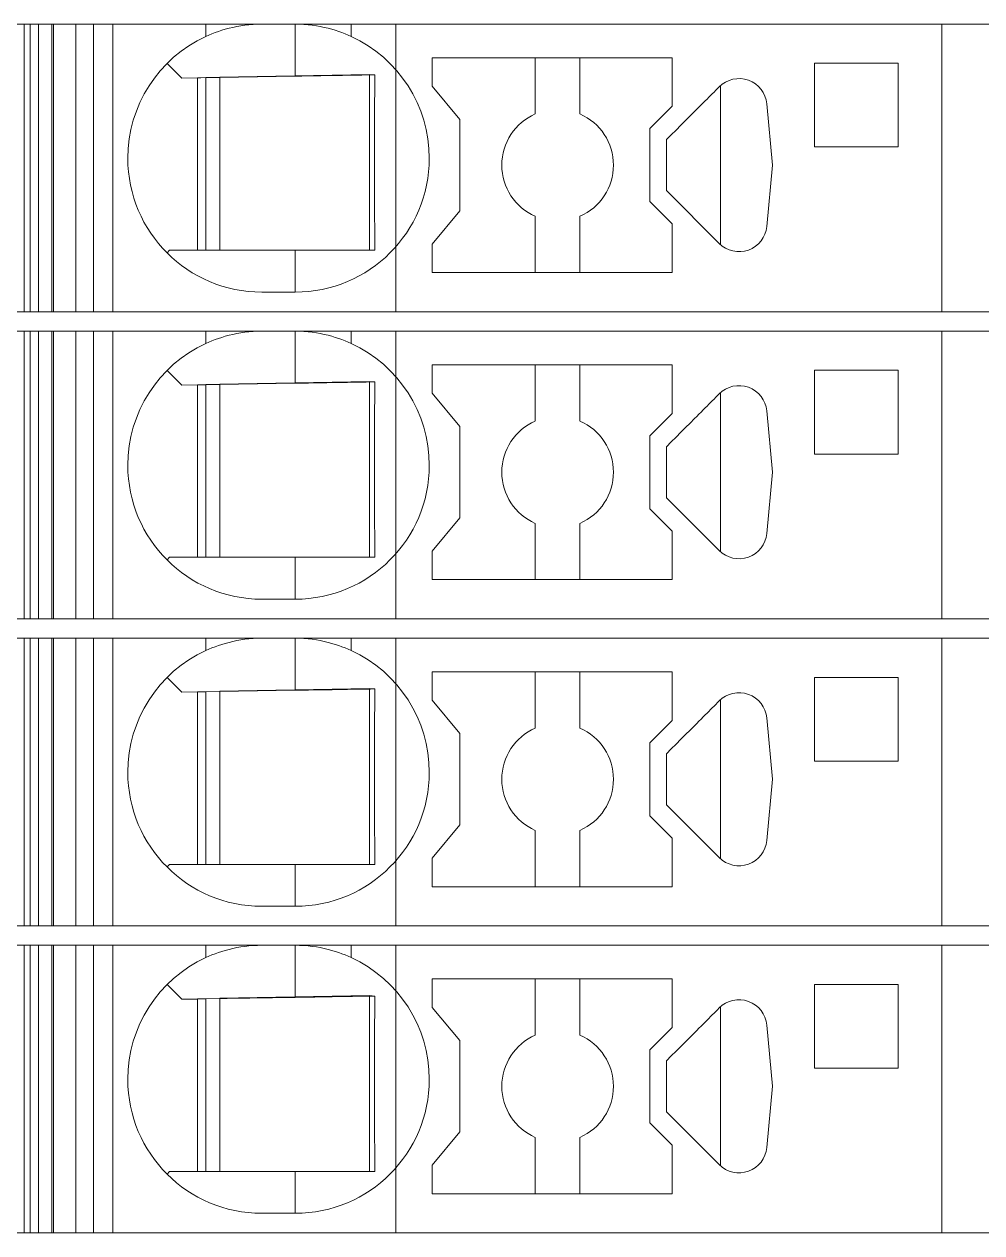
# Model space of a CAD drawing. Header units: millimetres. Extents: x 0 to 2100, y 0 to 1485.
# Drawn here: x 1240.89 to 1258.05, y 387.35 to 409 of the extents above; entities that cross this region are included whole.
import ezdxf
from ezdxf.enums import TextEntityAlignment as Align

# ---------------------------------------------------------------- set-up
doc = ezdxf.new("R2010")
doc.units = ezdxf.units.MM
for name, color, linetype, lineweight in [('EPLAN309', 5, 'Continuous', 5), ('EPLAN493', 5, 'Continuous', 5), ('MAIN-1', 7, 'Continuous', 5), ('MAIN-2', 7, 'Continuous', 5)]:
    doc.layers.add(name, color=color, linetype=linetype, lineweight=lineweight)
doc.styles.add('Tahoma', font='')
doc.styles.get('Tahoma').set_extended_font_data('Tahoma')

# ---------------------------------------------------------------- blocks, each defined once
blk = doc.blocks.new('EPLSYM_LibrarySPECIAL_Symbol12_Variant0_Placement8_71')
at = {"layer": 'EPLAN309', "lineweight": 13, "ltscale": 20}
blk.add_lwpolyline([(0, -5.15), (68.15, -5.15), (68.15, 0), (0, 0)], close=True, dxfattribs=at)
at = {"layer": 'EPLAN493', "color": 5, "style": 'Tahoma'}
blk.add_attdef('17_20450', text='', height=2.93475, dxfattribs=at).set_placement((0, -27.293475), align=Align.MIDDLE_RIGHT)
blk = doc.blocks.new('EPLSYM_LibrarySPECIAL_Symbol12_Variant0_Placement8_72')
at = {"layer": 'EPLAN309', "lineweight": 13, "ltscale": 20}
blk.add_lwpolyline([(0, -5.15), (68.15, -5.15), (68.15, 0), (0, 0)], close=True, dxfattribs=at)
at = {"layer": 'EPLAN493', "color": 5, "style": 'Tahoma'}
blk.add_attdef('17_20450', text='', height=2.93475, dxfattribs=at).set_placement((0, -27.293475), align=Align.MIDDLE_RIGHT)
blk = doc.blocks.new('EPLSYM_LibrarySPECIAL_Symbol12_Variant0_Placement8_73')
at = {"layer": 'EPLAN309', "lineweight": 13, "ltscale": 20}
blk.add_lwpolyline([(0, -5.15), (68.15, -5.15), (68.15, 0), (0, 0)], close=True, dxfattribs=at)
at = {"layer": 'EPLAN493', "color": 5, "style": 'Tahoma'}
blk.add_attdef('17_20450', text='', height=2.93475, dxfattribs=at).set_placement((0, -27.293475), align=Align.MIDDLE_RIGHT)
blk = doc.blocks.new('EPLSYM_LibrarySPECIAL_Symbol12_Variant0_Placement8_74')
at = {"layer": 'EPLAN309', "lineweight": 13, "ltscale": 20}
blk.add_lwpolyline([(0, -5.15), (68.15, -5.15), (68.15, 0), (0, 0)], close=True, dxfattribs=at)
at = {"layer": 'EPLAN493', "color": 5, "style": 'Tahoma'}
blk.add_attdef('17_20450', text='', height=2.93475, dxfattribs=at).set_placement((0, -27.293475), align=Align.MIDDLE_RIGHT)

msp = doc.modelspace()

# ---------------------------------------------------------------- linework, layer by layer
at = {"layer": 'MAIN-1'}
for p, q in [((1241.001, 409), (1240.893, 409)), ((1240.893, 403.85), (1240.893, 409)), ((1241.001, 409), (1244.15, 409)), ((1241.001, 403.85), (1241.001, 409)), ((1244.15, 409), (1245.15, 409)), ((1244.15, 409), (1244.15, 408.782)), ((1244.701, 408.958), (1244.772, 408.97)), ((1244.772, 408.97), (1244.846, 408.981)), ((1244.846, 408.981), (1244.921, 408.989)), ((1244.921, 408.989), (1244.997, 408.995)), ((1244.997, 408.995), (1245.073, 408.999)), ((1245.073, 408.999), (1245.15, 409)), ((1245.75, 409), (1245.15, 409)), ((1245.827, 408.999), (1245.75, 409)), ((1246.75, 409), (1245.75, 409)), ((1245.75, 408.068), (1245.75, 409)), ((1245.903, 408.995), (1245.827, 408.999)), ((1245.979, 408.989), (1245.903, 408.995)), ((1246.054, 408.981), (1245.979, 408.989)), ((1246.128, 408.97), (1246.054, 408.981)), ((1246.199, 408.958), (1246.128, 408.97)), ((1246.75, 409), (1257.332, 409)), ((1246.75, 409), (1246.75, 408.782)), ((1258.05, 409), (1257.332, 409)), ((1257.332, 403.85), (1257.332, 409)), ((1244.15, 408.782), (1244.202, 408.805)), ((1244.202, 408.805), (1244.256, 408.827)), ((1244.256, 408.827), (1244.313, 408.849)), ((1244.313, 408.849), (1244.372, 408.87)), ((1244.372, 408.87), (1244.433, 408.89)), ((1244.433, 408.89), (1244.497, 408.909)), ((1244.497, 408.909), (1244.563, 408.927)), ((1244.563, 408.927), (1244.631, 408.943)), ((1244.631, 408.943), (1244.701, 408.958)), ((1246.269, 408.943), (1246.199, 408.958)), ((1246.337, 408.927), (1246.269, 408.943)), ((1246.403, 408.909), (1246.337, 408.927)), ((1246.467, 408.89), (1246.403, 408.909)), ((1246.528, 408.87), (1246.467, 408.89)), ((1246.587, 408.849), (1246.528, 408.87)), ((1246.644, 408.827), (1246.587, 408.849)), ((1246.698, 408.805), (1246.644, 408.827)), ((1246.75, 408.782), (1246.698, 408.805)), ((1248.2, 408.4), (1248.2, 407.889)), ((1252.5, 408.4), (1248.2, 408.4)), ((1250.05, 408.4), (1250.05, 407.392)), ((1250.85, 407.392), (1250.85, 408.4)), ((1252.5, 407.529), (1252.5, 408.4)), ((1243.453, 408.297), (1243.717, 408.033)), ((1255.05, 408.3), (1255.05, 406.8)), ((1256.55, 408.3), (1255.05, 408.3)), ((1256.55, 406.8), (1256.55, 408.3)), ((1243.717, 408.033), (1245.75, 408.068)), ((1244, 404.95), (1244, 408.038)), ((1244.15, 408.04), (1244.15, 404.95)), ((1244.4, 404.95), (1244.4, 408.045)), ((1245.87, 408.07), (1245.75, 408.068)), ((1245.987, 408.072), (1245.87, 408.07)), ((1246.1, 408.074), (1245.987, 408.072)), ((1246.209, 408.076), (1246.1, 408.074)), ((1246.313, 408.078), (1246.209, 408.076)), ((1246.412, 408.079), (1246.313, 408.078)), ((1246.507, 408.081), (1246.412, 408.079)), ((1246.599, 408.083), (1246.507, 408.081)), ((1246.688, 408.084), (1246.599, 408.083)), ((1246.774, 408.086), (1246.688, 408.084)), ((1246.858, 408.087), (1246.774, 408.086)), ((1246.94, 408.088), (1246.858, 408.087)), ((1247.02, 408.09), (1246.94, 408.088)), ((1247.099, 408.091), (1247.02, 408.09)), ((1247.079, 404.95), (1247.079, 408.091)), ((1247.176, 408.092), (1247.099, 408.091)), ((1247.174, 407.877), (1247.175, 407.95)), ((1247.175, 407.95), (1247.176, 408.022)), ((1247.176, 408.022), (1247.176, 408.092)), ((1248.7, 407.293), (1248.2, 407.889)), ((1253.367, 407.898), (1253.367, 405.052)), ((1247.172, 407.649), (1247.173, 407.727)), ((1247.173, 407.803), (1247.174, 407.877)), ((1247.173, 407.727), (1247.173, 407.803)), ((1253.158, 407.691), (1253.127, 407.659)), ((1253.19, 407.722), (1253.158, 407.691)), ((1253.221, 407.753), (1253.19, 407.722)), ((1253.252, 407.785), (1253.221, 407.753)), ((1253.284, 407.816), (1253.252, 407.785)), ((1253.315, 407.847), (1253.284, 407.816)), ((1253.346, 407.879), (1253.315, 407.847)), ((1247.17, 407.488), (1247.171, 407.57)), ((1247.17, 407.404), (1247.17, 407.488)), ((1247.171, 407.57), (1247.172, 407.649)), ((1252.1, 407.129), (1252.5, 407.529)), ((1252.943, 407.475), (1252.902, 407.434)), ((1252.983, 407.515), (1252.943, 407.475)), ((1253.021, 407.553), (1252.983, 407.515)), ((1253.058, 407.59), (1253.021, 407.553)), ((1253.094, 407.626), (1253.058, 407.59)), ((1253.127, 407.659), (1253.094, 407.626)), ((1254.302, 406.475), (1254.198, 407.572)), ((1247.169, 407.317), (1247.17, 407.404)), ((1247.169, 407.226), (1247.169, 407.317)), ((1248.7, 405.657), (1248.7, 407.293)), ((1252.742, 407.274), (1252.658, 407.19)), ((1252.823, 407.356), (1252.742, 407.274)), ((1252.902, 407.434), (1252.823, 407.356)), ((1247.167, 406.931), (1247.168, 407.034)), ((1247.168, 407.132), (1247.169, 407.226)), ((1247.168, 407.034), (1247.168, 407.132)), ((1252.1, 407.129), (1252.1, 405.821)), ((1252.572, 407.104), (1252.486, 407.018)), ((1252.658, 407.19), (1252.572, 407.104)), ((1247.167, 406.824), (1247.167, 406.931)), ((1247.167, 406.713), (1247.167, 406.824)), ((1252.486, 407.018), (1252.4, 406.932)), ((1252.4, 406.802), (1252.4, 406.932)), ((1247.167, 406.6), (1247.167, 406.713)), ((1247.167, 406.479), (1247.167, 406.6)), ((1252.4, 406.671), (1252.4, 406.802)), ((1252.4, 406.54), (1252.4, 406.671)), ((1255.05, 406.8), (1256.55, 406.8)), ((1247.167, 406.361), (1247.167, 406.479)), ((1252.4, 406.41), (1252.4, 406.54)), ((1252.4, 406.279), (1252.4, 406.41)), ((1254.198, 405.378), (1254.302, 406.475)), ((1247.167, 406.247), (1247.167, 406.361)), ((1247.168, 406.138), (1247.167, 406.247)), ((1252.4, 406.148), (1252.4, 406.279)), ((1247.168, 406.034), (1247.168, 406.138)), ((1247.169, 405.934), (1247.168, 406.034)), ((1252.4, 406.018), (1252.4, 406.148)), ((1252.4, 406.018), (1253.346, 405.071)), ((1247.169, 405.839), (1247.169, 405.934)), ((1247.17, 405.748), (1247.169, 405.839)), ((1247.171, 405.659), (1247.17, 405.748)), ((1252.5, 405.421), (1252.1, 405.821)), ((1247.172, 405.573), (1247.171, 405.659)), ((1247.172, 405.49), (1247.172, 405.573)), ((1248.2, 405.061), (1248.7, 405.657)), ((1250.05, 404.55), (1250.05, 405.558)), ((1250.85, 404.55), (1250.85, 405.558)), ((1247.173, 405.408), (1247.172, 405.49)), ((1247.174, 405.329), (1247.173, 405.408)), ((1247.175, 405.25), (1247.174, 405.329)), ((1252.5, 404.55), (1252.5, 405.421)), ((1247.176, 405.174), (1247.175, 405.25)), ((1247.176, 405.098), (1247.176, 405.174)), ((1247.177, 405.024), (1247.176, 405.098)), ((1243.5, 404.95), (1243.453, 404.903)), ((1243.5, 404.95), (1245.75, 404.95)), ((1245.75, 404.95), (1245.842, 404.95)), ((1245.75, 404.95), (1245.75, 404.2)), ((1245.842, 404.95), (1245.933, 404.95)), ((1245.933, 404.95), (1246.023, 404.95)), ((1246.023, 404.95), (1246.11, 404.95)), ((1246.11, 404.95), (1246.195, 404.95)), ((1246.195, 404.95), (1246.278, 404.95)), ((1246.278, 404.95), (1246.358, 404.95)), ((1246.358, 404.95), (1246.436, 404.95)), ((1246.436, 404.95), (1246.511, 404.95)), ((1246.511, 404.95), (1246.585, 404.95)), ((1246.585, 404.95), (1246.657, 404.95)), ((1246.657, 404.95), (1246.726, 404.95)), ((1246.726, 404.95), (1246.795, 404.95)), ((1246.795, 404.95), (1246.861, 404.95)), ((1246.861, 404.95), (1246.927, 404.95)), ((1246.927, 404.95), (1246.991, 404.95)), ((1246.991, 404.95), (1247.055, 404.95)), ((1247.055, 404.95), (1247.117, 404.95)), ((1247.117, 404.95), (1247.178, 404.95)), ((1247.178, 404.95), (1247.177, 405.024)), ((1248.2, 405.061), (1248.2, 404.55)), ((1252.5, 404.55), (1248.2, 404.55)), ((1245.75, 404.2), (1245.15, 404.2)), ((1241.001, 403.85), (1240.893, 403.85)), ((1241.001, 403.85), (1257.332, 403.85)), ((1258.05, 403.85), (1257.332, 403.85)), ((1241.001, 403.5), (1240.893, 403.5)), ((1240.893, 398.35), (1240.893, 403.5)), ((1241.001, 403.5), (1244.15, 403.5)), ((1241.001, 398.35), (1241.001, 403.5)), ((1244.15, 403.5), (1245.15, 403.5)), ((1244.15, 403.5), (1244.15, 403.282)), ((1244.256, 403.327), (1244.313, 403.349)), ((1244.313, 403.349), (1244.372, 403.37)), ((1244.372, 403.37), (1244.433, 403.39)), ((1244.433, 403.39), (1244.497, 403.409)), ((1244.497, 403.409), (1244.563, 403.427)), ((1244.563, 403.427), (1244.631, 403.443)), ((1244.631, 403.443), (1244.701, 403.458)), ((1244.701, 403.458), (1244.772, 403.47)), ((1244.772, 403.47), (1244.846, 403.481)), ((1244.846, 403.481), (1244.921, 403.489)), ((1244.921, 403.489), (1244.997, 403.495)), ((1244.997, 403.495), (1245.073, 403.499)), ((1245.073, 403.499), (1245.15, 403.5)), ((1245.75, 403.5), (1245.15, 403.5)), ((1245.827, 403.499), (1245.75, 403.5)), ((1246.75, 403.5), (1245.75, 403.5)), ((1245.75, 402.568), (1245.75, 403.5)), ((1245.903, 403.495), (1245.827, 403.499)), ((1245.979, 403.489), (1245.903, 403.495)), ((1246.054, 403.481), (1245.979, 403.489)), ((1246.128, 403.47), (1246.054, 403.481)), ((1246.199, 403.458), (1246.128, 403.47)), ((1246.269, 403.443), (1246.199, 403.458)), ((1246.337, 403.427), (1246.269, 403.443)), ((1246.403, 403.409), (1246.337, 403.427)), ((1246.467, 403.39), (1246.403, 403.409)), ((1246.528, 403.37), (1246.467, 403.39)), ((1246.587, 403.349), (1246.528, 403.37)), ((1246.644, 403.327), (1246.587, 403.349)), ((1246.75, 403.5), (1257.332, 403.5)), ((1246.75, 403.5), (1246.75, 403.282)), ((1258.05, 403.5), (1257.332, 403.5)), ((1257.332, 398.35), (1257.332, 403.5)), ((1244.15, 403.282), (1244.202, 403.305)), ((1244.202, 403.305), (1244.256, 403.327)), ((1246.698, 403.305), (1246.644, 403.327)), ((1246.75, 403.282), (1246.698, 403.305)), ((1243.453, 402.797), (1243.717, 402.533)), ((1248.2, 402.9), (1248.2, 402.389)), ((1252.5, 402.9), (1248.2, 402.9)), ((1250.05, 402.9), (1250.05, 401.892)), ((1250.85, 401.892), (1250.85, 402.9)), ((1252.5, 402.029), (1252.5, 402.9)), ((1255.05, 402.8), (1255.05, 401.3)), ((1256.55, 402.8), (1255.05, 402.8)), ((1256.55, 401.3), (1256.55, 402.8)), ((1243.717, 402.533), (1245.75, 402.568)), ((1244, 399.45), (1244, 402.538)), ((1244.15, 402.54), (1244.15, 399.45)), ((1244.4, 399.45), (1244.4, 402.545)), ((1245.87, 402.57), (1245.75, 402.568)), ((1245.987, 402.572), (1245.87, 402.57)), ((1246.1, 402.574), (1245.987, 402.572)), ((1246.209, 402.576), (1246.1, 402.574)), ((1246.313, 402.578), (1246.209, 402.576)), ((1246.412, 402.579), (1246.313, 402.578)), ((1246.507, 402.581), (1246.412, 402.579)), ((1246.599, 402.583), (1246.507, 402.581)), ((1246.688, 402.584), (1246.599, 402.583)), ((1246.774, 402.586), (1246.688, 402.584)), ((1246.858, 402.587), (1246.774, 402.586)), ((1246.94, 402.588), (1246.858, 402.587)), ((1247.02, 402.59), (1246.94, 402.588)), ((1247.099, 402.591), (1247.02, 402.59)), ((1247.079, 399.45), (1247.079, 402.591)), ((1247.176, 402.592), (1247.099, 402.591)), ((1247.175, 402.45), (1247.176, 402.522)), ((1247.176, 402.522), (1247.176, 402.592)), ((1247.173, 402.303), (1247.174, 402.377)), ((1247.173, 402.227), (1247.173, 402.303)), ((1247.174, 402.377), (1247.175, 402.45)), ((1248.7, 401.793), (1248.2, 402.389)), ((1253.252, 402.285), (1253.221, 402.253)), ((1253.284, 402.316), (1253.252, 402.285)), ((1253.315, 402.347), (1253.284, 402.316)), ((1253.346, 402.379), (1253.315, 402.347)), ((1253.367, 402.398), (1253.367, 399.552)), ((1247.17, 401.988), (1247.171, 402.07)), ((1247.171, 402.07), (1247.172, 402.149)), ((1247.172, 402.149), (1247.173, 402.227)), ((1253.021, 402.053), (1252.983, 402.015)), ((1253.058, 402.09), (1253.021, 402.053)), ((1253.094, 402.126), (1253.058, 402.09)), ((1253.127, 402.159), (1253.094, 402.126)), ((1253.158, 402.191), (1253.127, 402.159)), ((1253.19, 402.222), (1253.158, 402.191)), ((1253.221, 402.253), (1253.19, 402.222)), ((1254.302, 400.975), (1254.198, 402.072)), ((1247.169, 401.817), (1247.17, 401.904)), ((1247.17, 401.904), (1247.17, 401.988)), ((1252.1, 401.629), (1252.5, 402.029)), ((1252.823, 401.856), (1252.742, 401.774)), ((1252.902, 401.934), (1252.823, 401.856)), ((1252.943, 401.975), (1252.902, 401.934)), ((1252.983, 402.015), (1252.943, 401.975)), ((1247.168, 401.632), (1247.169, 401.726)), ((1247.168, 401.534), (1247.168, 401.632)), ((1247.169, 401.726), (1247.169, 401.817)), ((1248.7, 400.157), (1248.7, 401.793)), ((1252.1, 401.629), (1252.1, 400.321)), ((1252.658, 401.69), (1252.572, 401.604)), ((1252.742, 401.774), (1252.658, 401.69)), ((1247.167, 401.431), (1247.168, 401.534)), ((1247.167, 401.324), (1247.167, 401.431)), ((1252.486, 401.518), (1252.4, 401.432)), ((1252.4, 401.302), (1252.4, 401.432)), ((1252.572, 401.604), (1252.486, 401.518)), ((1247.167, 401.213), (1247.167, 401.324)), ((1247.167, 401.1), (1247.167, 401.213)), ((1252.4, 401.171), (1252.4, 401.302)), ((1255.05, 401.3), (1256.55, 401.3)), ((1247.167, 400.979), (1247.167, 401.1)), ((1247.167, 400.861), (1247.167, 400.979)), ((1252.4, 401.04), (1252.4, 401.171)), ((1252.4, 400.91), (1252.4, 401.04)), ((1254.198, 399.878), (1254.302, 400.975)), ((1247.167, 400.747), (1247.167, 400.861)), ((1247.168, 400.638), (1247.167, 400.747)), ((1252.4, 400.779), (1252.4, 400.91)), ((1252.4, 400.648), (1252.4, 400.779)), ((1247.168, 400.534), (1247.168, 400.638)), ((1247.169, 400.434), (1247.168, 400.534)), ((1252.4, 400.518), (1252.4, 400.648)), ((1247.169, 400.339), (1247.169, 400.434)), ((1247.17, 400.248), (1247.169, 400.339)), ((1252.5, 399.921), (1252.1, 400.321)), ((1252.4, 400.518), (1253.346, 399.571)), ((1247.171, 400.159), (1247.17, 400.248)), ((1247.172, 400.073), (1247.171, 400.159)), ((1248.2, 399.561), (1248.7, 400.157)), ((1247.172, 399.99), (1247.172, 400.073)), ((1247.173, 399.908), (1247.172, 399.99)), ((1247.174, 399.829), (1247.173, 399.908)), ((1250.05, 399.05), (1250.05, 400.058)), ((1250.85, 399.05), (1250.85, 400.058)), ((1252.5, 399.05), (1252.5, 399.921)), ((1247.175, 399.75), (1247.174, 399.829)), ((1247.176, 399.674), (1247.175, 399.75)), ((1247.176, 399.598), (1247.176, 399.674)), ((1243.5, 399.45), (1243.453, 399.403)), ((1243.5, 399.45), (1245.75, 399.45)), ((1245.75, 399.45), (1245.842, 399.45)), ((1245.75, 399.45), (1245.75, 398.7)), ((1245.842, 399.45), (1245.933, 399.45)), ((1245.933, 399.45), (1246.023, 399.45)), ((1246.023, 399.45), (1246.11, 399.45)), ((1246.11, 399.45), (1246.195, 399.45)), ((1246.195, 399.45), (1246.278, 399.45)), ((1246.278, 399.45), (1246.358, 399.45)), ((1246.358, 399.45), (1246.436, 399.45)), ((1246.436, 399.45), (1246.511, 399.45)), ((1246.511, 399.45), (1246.585, 399.45)), ((1246.585, 399.45), (1246.657, 399.45)), ((1246.657, 399.45), (1246.726, 399.45)), ((1246.726, 399.45), (1246.795, 399.45)), ((1246.795, 399.45), (1246.861, 399.45)), ((1246.861, 399.45), (1246.927, 399.45)), ((1246.927, 399.45), (1246.991, 399.45)), ((1246.991, 399.45), (1247.055, 399.45)), ((1247.055, 399.45), (1247.117, 399.45)), ((1247.117, 399.45), (1247.178, 399.45)), ((1247.177, 399.524), (1247.176, 399.598)), ((1247.178, 399.45), (1247.177, 399.524)), ((1248.2, 399.561), (1248.2, 399.05)), ((1252.5, 399.05), (1248.2, 399.05)), ((1245.75, 398.7), (1245.15, 398.7)), ((1241.001, 398.35), (1240.893, 398.35)), ((1241.001, 398.35), (1257.332, 398.35)), ((1258.05, 398.35), (1257.332, 398.35)), ((1241.001, 398), (1240.893, 398)), ((1240.893, 392.85), (1240.893, 398)), ((1241.001, 398), (1244.15, 398)), ((1241.001, 392.85), (1241.001, 398)), ((1244.15, 398), (1245.15, 398)), ((1244.15, 398), (1244.15, 397.782)), ((1244.497, 397.909), (1244.563, 397.927)), ((1244.563, 397.927), (1244.631, 397.943)), ((1244.631, 397.943), (1244.701, 397.958)), ((1244.701, 397.958), (1244.772, 397.97)), ((1244.772, 397.97), (1244.846, 397.981)), ((1244.846, 397.981), (1244.921, 397.989)), ((1244.921, 397.989), (1244.997, 397.995)), ((1244.997, 397.995), (1245.073, 397.999)), ((1245.073, 397.999), (1245.15, 398)), ((1245.75, 398), (1245.15, 398)), ((1245.827, 397.999), (1245.75, 398)), ((1246.75, 398), (1245.75, 398)), ((1245.75, 397.068), (1245.75, 398)), ((1245.903, 397.995), (1245.827, 397.999)), ((1245.979, 397.989), (1245.903, 397.995)), ((1246.054, 397.981), (1245.979, 397.989)), ((1246.128, 397.97), (1246.054, 397.981)), ((1246.199, 397.958), (1246.128, 397.97)), ((1246.269, 397.943), (1246.199, 397.958)), ((1246.337, 397.927), (1246.269, 397.943)), ((1246.403, 397.909), (1246.337, 397.927)), ((1246.75, 398), (1257.332, 398)), ((1246.75, 398), (1246.75, 397.782)), ((1258.05, 398), (1257.332, 398)), ((1257.332, 392.85), (1257.332, 398)), ((1244.15, 397.782), (1244.202, 397.805)), ((1244.202, 397.805), (1244.256, 397.827)), ((1244.256, 397.827), (1244.313, 397.849)), ((1244.313, 397.849), (1244.372, 397.87)), ((1244.372, 397.87), (1244.433, 397.89)), ((1244.433, 397.89), (1244.497, 397.909)), ((1246.467, 397.89), (1246.403, 397.909)), ((1246.528, 397.87), (1246.467, 397.89)), ((1246.587, 397.849), (1246.528, 397.87)), ((1246.644, 397.827), (1246.587, 397.849)), ((1246.698, 397.805), (1246.644, 397.827)), ((1246.75, 397.782), (1246.698, 397.805)), ((1243.453, 397.297), (1243.717, 397.033)), ((1248.2, 397.4), (1248.2, 396.889)), ((1252.5, 397.4), (1248.2, 397.4)), ((1250.05, 397.4), (1250.05, 396.392)), ((1250.85, 396.392), (1250.85, 397.4)), ((1252.5, 396.529), (1252.5, 397.4)), ((1255.05, 397.3), (1255.05, 395.8)), ((1256.55, 397.3), (1255.05, 397.3)), ((1256.55, 395.8), (1256.55, 397.3)), ((1243.717, 397.033), (1245.75, 397.068)), ((1245.87, 397.07), (1245.75, 397.068)), ((1245.987, 397.072), (1245.87, 397.07)), ((1246.1, 397.074), (1245.987, 397.072)), ((1246.209, 397.076), (1246.1, 397.074)), ((1246.313, 397.078), (1246.209, 397.076)), ((1246.412, 397.079), (1246.313, 397.078)), ((1246.507, 397.081), (1246.412, 397.079)), ((1246.599, 397.083), (1246.507, 397.081)), ((1246.688, 397.084), (1246.599, 397.083)), ((1246.774, 397.086), (1246.688, 397.084)), ((1246.858, 397.087), (1246.774, 397.086)), ((1246.94, 397.088), (1246.858, 397.087)), ((1247.02, 397.09), (1246.94, 397.088)), ((1247.099, 397.091), (1247.02, 397.09)), ((1247.079, 393.95), (1247.079, 397.091)), ((1247.176, 397.092), (1247.099, 397.091)), ((1247.176, 397.022), (1247.176, 397.092)), ((1244, 393.95), (1244, 397.038)), ((1244.15, 397.04), (1244.15, 393.95)), ((1244.4, 393.95), (1244.4, 397.045)), ((1247.173, 396.803), (1247.174, 396.877)), ((1247.174, 396.877), (1247.175, 396.95)), ((1247.175, 396.95), (1247.176, 397.022)), ((1248.7, 396.293), (1248.2, 396.889)), ((1253.315, 396.847), (1253.284, 396.816)), ((1253.346, 396.879), (1253.315, 396.847)), ((1253.367, 396.898), (1253.367, 394.052)), ((1247.171, 396.57), (1247.172, 396.649)), ((1247.172, 396.649), (1247.173, 396.727)), ((1247.173, 396.727), (1247.173, 396.803)), ((1253.127, 396.659), (1253.094, 396.626)), ((1253.158, 396.691), (1253.127, 396.659)), ((1253.19, 396.722), (1253.158, 396.691)), ((1253.221, 396.753), (1253.19, 396.722)), ((1253.252, 396.785), (1253.221, 396.753)), ((1253.284, 396.816), (1253.252, 396.785)), ((1247.17, 396.488), (1247.171, 396.57)), ((1247.17, 396.404), (1247.17, 396.488)), ((1252.1, 396.129), (1252.5, 396.529)), ((1252.902, 396.434), (1252.823, 396.356)), ((1252.943, 396.475), (1252.902, 396.434)), ((1252.983, 396.515), (1252.943, 396.475)), ((1253.021, 396.553), (1252.983, 396.515)), ((1253.058, 396.59), (1253.021, 396.553)), ((1253.094, 396.626), (1253.058, 396.59)), ((1254.302, 395.475), (1254.198, 396.572)), ((1247.168, 396.132), (1247.169, 396.226)), ((1247.169, 396.317), (1247.17, 396.404)), ((1247.169, 396.226), (1247.169, 396.317)), ((1248.7, 394.657), (1248.7, 396.293)), ((1252.742, 396.274), (1252.658, 396.19)), ((1252.823, 396.356), (1252.742, 396.274)), ((1247.167, 395.931), (1247.168, 396.034)), ((1247.168, 396.034), (1247.168, 396.132)), ((1252.1, 396.129), (1252.1, 394.821)), ((1252.486, 396.018), (1252.4, 395.932)), ((1252.572, 396.104), (1252.486, 396.018)), ((1252.658, 396.19), (1252.572, 396.104)), ((1247.167, 395.824), (1247.167, 395.931)), ((1247.167, 395.713), (1247.167, 395.824)), ((1252.4, 395.802), (1252.4, 395.932)), ((1252.4, 395.671), (1252.4, 395.802)), ((1255.05, 395.8), (1256.55, 395.8)), ((1247.167, 395.6), (1247.167, 395.713)), ((1247.167, 395.479), (1247.167, 395.6)), ((1252.4, 395.54), (1252.4, 395.671)), ((1247.167, 395.361), (1247.167, 395.479)), ((1247.167, 395.247), (1247.167, 395.361)), ((1252.4, 395.41), (1252.4, 395.54)), ((1252.4, 395.279), (1252.4, 395.41)), ((1254.198, 394.378), (1254.302, 395.475)), ((1247.168, 395.138), (1247.167, 395.247)), ((1247.168, 395.034), (1247.168, 395.138)), ((1252.4, 395.148), (1252.4, 395.279)), ((1252.4, 395.018), (1252.4, 395.148)), ((1247.169, 394.934), (1247.168, 395.034)), ((1247.169, 394.839), (1247.169, 394.934)), ((1252.4, 395.018), (1253.346, 394.071)), ((1247.17, 394.748), (1247.169, 394.839)), ((1247.171, 394.659), (1247.17, 394.748)), ((1252.5, 394.421), (1252.1, 394.821)), ((1247.172, 394.573), (1247.171, 394.659)), ((1247.172, 394.49), (1247.172, 394.573)), ((1247.173, 394.408), (1247.172, 394.49)), ((1248.2, 394.061), (1248.7, 394.657)), ((1250.05, 393.55), (1250.05, 394.558)), ((1250.85, 393.55), (1250.85, 394.558)), ((1247.174, 394.329), (1247.173, 394.408)), ((1247.175, 394.25), (1247.174, 394.329)), ((1247.176, 394.174), (1247.175, 394.25)), ((1252.5, 393.55), (1252.5, 394.421)), ((1247.176, 394.098), (1247.176, 394.174)), ((1247.177, 394.024), (1247.176, 394.098)), ((1248.2, 394.061), (1248.2, 393.55)), ((1243.5, 393.95), (1243.453, 393.903)), ((1243.5, 393.95), (1245.75, 393.95)), ((1245.75, 393.95), (1245.842, 393.95)), ((1245.75, 393.95), (1245.75, 393.2)), ((1245.842, 393.95), (1245.933, 393.95)), ((1245.933, 393.95), (1246.023, 393.95)), ((1246.023, 393.95), (1246.11, 393.95)), ((1246.11, 393.95), (1246.195, 393.95)), ((1246.195, 393.95), (1246.278, 393.95)), ((1246.278, 393.95), (1246.358, 393.95)), ((1246.358, 393.95), (1246.436, 393.95)), ((1246.436, 393.95), (1246.511, 393.95)), ((1246.511, 393.95), (1246.585, 393.95)), ((1246.585, 393.95), (1246.657, 393.95)), ((1246.657, 393.95), (1246.726, 393.95)), ((1246.726, 393.95), (1246.795, 393.95)), ((1246.795, 393.95), (1246.861, 393.95)), ((1246.861, 393.95), (1246.927, 393.95)), ((1246.927, 393.95), (1246.991, 393.95)), ((1246.991, 393.95), (1247.055, 393.95)), ((1247.055, 393.95), (1247.117, 393.95)), ((1247.117, 393.95), (1247.178, 393.95)), ((1247.178, 393.95), (1247.177, 394.024)), ((1252.5, 393.55), (1248.2, 393.55)), ((1245.75, 393.2), (1245.15, 393.2)), ((1241.001, 392.85), (1240.893, 392.85)), ((1241.001, 392.85), (1257.332, 392.85)), ((1258.05, 392.85), (1257.332, 392.85)), ((1241.001, 392.5), (1240.893, 392.5)), ((1240.893, 387.35), (1240.893, 392.5)), ((1241.001, 392.5), (1244.15, 392.5)), ((1241.001, 387.35), (1241.001, 392.5)), ((1244.15, 392.5), (1245.15, 392.5)), ((1244.15, 392.5), (1244.15, 392.282)), ((1244.15, 392.282), (1244.202, 392.305)), ((1244.202, 392.305), (1244.256, 392.327)), ((1244.256, 392.327), (1244.313, 392.349)), ((1244.313, 392.349), (1244.372, 392.37)), ((1244.372, 392.37), (1244.433, 392.39)), ((1244.433, 392.39), (1244.497, 392.409)), ((1244.497, 392.409), (1244.563, 392.427)), ((1244.563, 392.427), (1244.631, 392.443)), ((1244.631, 392.443), (1244.701, 392.458)), ((1244.701, 392.458), (1244.772, 392.47)), ((1244.772, 392.47), (1244.846, 392.481)), ((1244.846, 392.481), (1244.921, 392.489)), ((1244.921, 392.489), (1244.997, 392.495)), ((1244.997, 392.495), (1245.073, 392.499)), ((1245.073, 392.499), (1245.15, 392.5)), ((1245.75, 392.5), (1245.15, 392.5)), ((1245.827, 392.499), (1245.75, 392.5)), ((1246.75, 392.5), (1245.75, 392.5)), ((1245.75, 391.568), (1245.75, 392.5)), ((1245.903, 392.495), (1245.827, 392.499)), ((1245.979, 392.489), (1245.903, 392.495)), ((1246.054, 392.481), (1245.979, 392.489)), ((1246.128, 392.47), (1246.054, 392.481)), ((1246.199, 392.458), (1246.128, 392.47)), ((1246.269, 392.443), (1246.199, 392.458)), ((1246.337, 392.427), (1246.269, 392.443)), ((1246.403, 392.409), (1246.337, 392.427)), ((1246.467, 392.39), (1246.403, 392.409)), ((1246.528, 392.37), (1246.467, 392.39)), ((1246.587, 392.349), (1246.528, 392.37)), ((1246.644, 392.327), (1246.587, 392.349)), ((1246.698, 392.305), (1246.644, 392.327)), ((1246.75, 392.282), (1246.698, 392.305)), ((1246.75, 392.5), (1257.332, 392.5)), ((1246.75, 392.5), (1246.75, 392.282)), ((1258.05, 392.5), (1257.332, 392.5)), ((1257.332, 387.35), (1257.332, 392.5)), ((1248.2, 391.9), (1248.2, 391.389)), ((1252.5, 391.9), (1248.2, 391.9)), ((1250.05, 391.9), (1250.05, 390.892)), ((1250.85, 390.892), (1250.85, 391.9)), ((1252.5, 391.029), (1252.5, 391.9)), ((1243.453, 391.797), (1243.717, 391.533)), ((1255.05, 391.8), (1255.05, 390.3)), ((1256.55, 391.8), (1255.05, 391.8)), ((1256.55, 390.3), (1256.55, 391.8)), ((1243.717, 391.533), (1245.75, 391.568)), ((1244, 388.45), (1244, 391.538)), ((1244.15, 391.54), (1244.15, 388.45)), ((1244.4, 388.45), (1244.4, 391.545)), ((1245.87, 391.57), (1245.75, 391.568)), ((1245.987, 391.572), (1245.87, 391.57)), ((1246.1, 391.574), (1245.987, 391.572)), ((1246.209, 391.576), (1246.1, 391.574)), ((1246.313, 391.578), (1246.209, 391.576)), ((1246.412, 391.579), (1246.313, 391.578)), ((1246.507, 391.581), (1246.412, 391.579)), ((1246.599, 391.583), (1246.507, 391.581)), ((1246.688, 391.584), (1246.599, 391.583)), ((1246.774, 391.586), (1246.688, 391.584)), ((1246.858, 391.587), (1246.774, 391.586)), ((1246.94, 391.588), (1246.858, 391.587)), ((1247.02, 391.59), (1246.94, 391.588)), ((1247.099, 391.591), (1247.02, 391.59)), ((1247.079, 388.45), (1247.079, 391.591)), ((1247.176, 391.592), (1247.099, 391.591)), ((1247.174, 391.377), (1247.175, 391.45)), ((1247.175, 391.45), (1247.176, 391.522)), ((1247.176, 391.522), (1247.176, 391.592)), ((1247.172, 391.149), (1247.173, 391.227)), ((1247.173, 391.303), (1247.174, 391.377)), ((1247.173, 391.227), (1247.173, 391.303)), ((1248.7, 390.793), (1248.2, 391.389)), ((1253.19, 391.222), (1253.158, 391.191)), ((1253.221, 391.253), (1253.19, 391.222)), ((1253.252, 391.285), (1253.221, 391.253)), ((1253.284, 391.316), (1253.252, 391.285)), ((1253.315, 391.347), (1253.284, 391.316)), ((1253.346, 391.379), (1253.315, 391.347)), ((1253.367, 391.398), (1253.367, 388.552)), ((1247.17, 390.988), (1247.171, 391.07)), ((1247.171, 391.07), (1247.172, 391.149)), ((1252.1, 390.629), (1252.5, 391.029)), ((1252.983, 391.015), (1252.943, 390.975)), ((1253.021, 391.053), (1252.983, 391.015)), ((1253.058, 391.09), (1253.021, 391.053)), ((1253.094, 391.126), (1253.058, 391.09)), ((1253.127, 391.159), (1253.094, 391.126)), ((1253.158, 391.191), (1253.127, 391.159)), ((1254.302, 389.975), (1254.198, 391.072)), ((1247.169, 390.817), (1247.17, 390.904)), ((1247.169, 390.726), (1247.169, 390.817)), ((1247.17, 390.904), (1247.17, 390.988)), ((1248.7, 389.157), (1248.7, 390.793)), ((1252.823, 390.856), (1252.742, 390.774)), ((1252.902, 390.934), (1252.823, 390.856)), ((1252.943, 390.975), (1252.902, 390.934)), ((1247.168, 390.632), (1247.169, 390.726)), ((1247.168, 390.534), (1247.168, 390.632)), ((1252.1, 390.629), (1252.1, 389.321)), ((1252.572, 390.604), (1252.486, 390.518)), ((1252.658, 390.69), (1252.572, 390.604)), ((1252.742, 390.774), (1252.658, 390.69)), ((1247.167, 390.431), (1247.168, 390.534)), ((1247.167, 390.324), (1247.167, 390.431)), ((1252.486, 390.518), (1252.4, 390.432)), ((1252.4, 390.302), (1252.4, 390.432)), ((1247.167, 390.213), (1247.167, 390.324)), ((1247.167, 390.1), (1247.167, 390.213)), ((1252.4, 390.171), (1252.4, 390.302)), ((1252.4, 390.04), (1252.4, 390.171)), ((1255.05, 390.3), (1256.55, 390.3)), ((1247.167, 389.979), (1247.167, 390.1)), ((1247.167, 389.861), (1247.167, 389.979)), ((1252.4, 389.91), (1252.4, 390.04)), ((1254.198, 388.878), (1254.302, 389.975)), ((1247.167, 389.747), (1247.167, 389.861)), ((1247.168, 389.638), (1247.167, 389.747)), ((1252.4, 389.779), (1252.4, 389.91)), ((1252.4, 389.648), (1252.4, 389.779)), ((1247.168, 389.534), (1247.168, 389.638)), ((1247.169, 389.434), (1247.168, 389.534)), ((1252.4, 389.518), (1252.4, 389.648)), ((1252.4, 389.518), (1253.346, 388.571)), ((1247.169, 389.339), (1247.169, 389.434)), ((1247.17, 389.248), (1247.169, 389.339)), ((1252.5, 388.921), (1252.1, 389.321)), ((1247.171, 389.159), (1247.17, 389.248)), ((1247.172, 389.073), (1247.171, 389.159)), ((1247.172, 388.99), (1247.172, 389.073)), ((1248.2, 388.561), (1248.7, 389.157)), ((1250.05, 388.05), (1250.05, 389.058)), ((1250.85, 388.05), (1250.85, 389.058)), ((1247.173, 388.908), (1247.172, 388.99)), ((1247.174, 388.829), (1247.173, 388.908)), ((1252.5, 388.05), (1252.5, 388.921)), ((1247.175, 388.75), (1247.174, 388.829)), ((1247.176, 388.674), (1247.175, 388.75)), ((1247.176, 388.598), (1247.176, 388.674)), ((1243.5, 388.45), (1243.453, 388.403)), ((1243.5, 388.45), (1245.75, 388.45)), ((1245.75, 388.45), (1245.842, 388.45)), ((1245.75, 388.45), (1245.75, 387.7)), ((1245.842, 388.45), (1245.933, 388.45)), ((1245.933, 388.45), (1246.023, 388.45)), ((1246.023, 388.45), (1246.11, 388.45)), ((1246.11, 388.45), (1246.195, 388.45)), ((1246.195, 388.45), (1246.278, 388.45)), ((1246.278, 388.45), (1246.358, 388.45)), ((1246.358, 388.45), (1246.436, 388.45)), ((1246.436, 388.45), (1246.511, 388.45)), ((1246.511, 388.45), (1246.585, 388.45)), ((1246.585, 388.45), (1246.657, 388.45)), ((1246.657, 388.45), (1246.726, 388.45)), ((1246.726, 388.45), (1246.795, 388.45)), ((1246.795, 388.45), (1246.861, 388.45)), ((1246.861, 388.45), (1246.927, 388.45)), ((1246.927, 388.45), (1246.991, 388.45)), ((1246.991, 388.45), (1247.055, 388.45)), ((1247.055, 388.45), (1247.117, 388.45)), ((1247.117, 388.45), (1247.178, 388.45)), ((1247.177, 388.524), (1247.176, 388.598)), ((1247.178, 388.45), (1247.177, 388.524)), ((1248.2, 388.561), (1248.2, 388.05)), ((1252.5, 388.05), (1248.2, 388.05)), ((1245.75, 387.7), (1245.15, 387.7)), ((1241.001, 387.35), (1240.893, 387.35)), ((1241.001, 387.35), (1257.332, 387.35)), ((1258.05, 387.35), (1257.332, 387.35))]:
    msp.add_line(p, q, dxfattribs=at)
for centre, radius, start, end in [((1245.15, 406.6), 2.4, 114.6244, 180), ((1245.75, 406.6), 2.4, 0, 65.3756), ((1253.7, 407.525), 0.5, 5.4404, 135), ((1250.45, 406.475), 1, 113.5782, 180), ((1250.45, 406.475), 1, 0, 66.4218), ((1245.15, 406.6), 2.4, 180, 270), ((1245.75, 406.6), 2.4, 270, 0), ((1250.45, 406.475), 1, 180, 246.4218), ((1250.45, 406.475), 1, 293.5782, 0), ((1253.7, 405.425), 0.5, 225, 354.5596), ((1245.15, 401.1), 2.4, 114.6244, 180), ((1245.75, 401.1), 2.4, 0, 65.3756), ((1253.7, 402.025), 0.5, 5.4404, 135), ((1250.45, 400.975), 1, 113.5782, 180), ((1250.45, 400.975), 1, 0, 66.4218), ((1245.15, 401.1), 2.4, 180, 270), ((1245.75, 401.1), 2.4, 270, 0), ((1250.45, 400.975), 1, 180, 246.4218), ((1250.45, 400.975), 1, 293.5782, 0), ((1253.7, 399.925), 0.5, 225, 354.5596), ((1245.15, 395.6), 2.4, 114.6244, 180), ((1245.75, 395.6), 2.4, 0, 65.3756), ((1253.7, 396.525), 0.5, 5.4404, 135), ((1250.45, 395.475), 1, 113.5782, 180), ((1250.45, 395.475), 1, 0, 66.4218), ((1245.15, 395.6), 2.4, 180, 270), ((1245.75, 395.6), 2.4, 270, 0), ((1250.45, 395.475), 1, 180, 246.4218), ((1250.45, 395.475), 1, 293.5782, 0), ((1253.7, 394.425), 0.5, 225, 354.5596), ((1245.15, 390.1), 2.4, 114.6244, 180), ((1245.75, 390.1), 2.4, 0, 65.3756), ((1253.7, 391.025), 0.5, 5.4404, 135), ((1250.45, 389.975), 1, 113.5782, 180), ((1250.45, 389.975), 1, 0, 66.4218), ((1245.15, 390.1), 2.4, 180, 270), ((1245.75, 390.1), 2.4, 270, 0), ((1250.45, 389.975), 1, 180, 246.4218), ((1250.45, 389.975), 1, 293.5782, 0), ((1253.7, 388.925), 0.5, 225, 354.5596)]:
    msp.add_arc(centre, radius, start, end, dxfattribs=at)
at = {"layer": 'MAIN-2'}
for p, q in [((1241.15, 409), (1241.15, 403.85)), ((1241.389, 403.85), (1241.389, 409)), ((1241.417, 409), (1241.417, 403.85)), ((1241.82, 409), (1241.82, 403.85)), ((1242.136, 403.85), (1242.136, 409)), ((1242.481, 409), (1242.481, 403.85)), ((1247.55, 403.85), (1247.55, 409)), ((1243.717, 408.033), (1244, 408.038)), ((1244.15, 408.042), (1244, 408.039)), ((1244, 408.039), (1244, 408.038)), ((1244, 408.038), (1244, 408.038)), ((1244.4, 408.048), (1244.15, 408.043)), ((1244.15, 408.042), (1244.15, 408.043)), ((1244.15, 408.042), (1244.15, 408.04)), ((1244.4, 408.053), (1247.079, 408.1)), ((1244.4, 408.048), (1244.4, 408.053)), ((1244.4, 408.045), (1244.4, 408.048)), ((1247.079, 408.1), (1247.176, 408.092)), ((1247.079, 408.091), (1247.079, 408.1)), ((1244.15, 404.95), (1244.15, 404.95)), ((1244.4, 404.95), (1244.4, 404.95)), ((1241.15, 403.5), (1241.15, 398.35)), ((1241.389, 398.35), (1241.389, 403.5)), ((1241.417, 403.5), (1241.417, 398.35)), ((1241.82, 403.5), (1241.82, 398.35)), ((1242.136, 398.35), (1242.136, 403.5)), ((1242.481, 403.5), (1242.481, 398.35)), ((1247.55, 398.35), (1247.55, 403.5)), ((1243.717, 402.533), (1244, 402.538)), ((1244.15, 402.542), (1244, 402.539)), ((1244, 402.539), (1244, 402.538)), ((1244, 402.538), (1244, 402.538)), ((1244.4, 402.548), (1244.15, 402.543)), ((1244.15, 402.542), (1244.15, 402.543)), ((1244.15, 402.542), (1244.15, 402.54)), ((1244.4, 402.553), (1247.079, 402.6)), ((1244.4, 402.548), (1244.4, 402.553)), ((1244.4, 402.545), (1244.4, 402.548)), ((1247.079, 402.6), (1247.176, 402.592)), ((1247.079, 402.591), (1247.079, 402.6)), ((1244.15, 399.45), (1244.15, 399.45)), ((1244.4, 399.45), (1244.4, 399.45)), ((1241.15, 398), (1241.15, 392.85)), ((1241.389, 392.85), (1241.389, 398)), ((1241.417, 398), (1241.417, 392.85)), ((1241.82, 398), (1241.82, 392.85)), ((1242.136, 392.85), (1242.136, 398)), ((1242.481, 398), (1242.481, 392.85)), ((1247.55, 392.85), (1247.55, 398)), ((1244.4, 397.053), (1247.079, 397.1)), ((1247.079, 397.1), (1247.176, 397.092)), ((1247.079, 397.091), (1247.079, 397.1)), ((1243.717, 397.033), (1244, 397.038)), ((1244.15, 397.042), (1244, 397.039)), ((1244, 397.039), (1244, 397.038)), ((1244, 397.038), (1244, 397.038)), ((1244.4, 397.048), (1244.15, 397.043)), ((1244.15, 397.042), (1244.15, 397.043)), ((1244.15, 397.042), (1244.15, 397.04)), ((1244.4, 397.048), (1244.4, 397.053)), ((1244.4, 397.045), (1244.4, 397.048)), ((1244.15, 393.95), (1244.15, 393.95)), ((1244.4, 393.95), (1244.4, 393.95)), ((1241.15, 392.5), (1241.15, 387.35)), ((1241.389, 387.35), (1241.389, 392.5)), ((1241.417, 392.5), (1241.417, 387.35)), ((1241.82, 392.5), (1241.82, 387.35)), ((1242.136, 387.35), (1242.136, 392.5)), ((1242.481, 392.5), (1242.481, 387.35)), ((1247.55, 387.35), (1247.55, 392.5)), ((1243.717, 391.533), (1244, 391.538)), ((1244.15, 391.542), (1244, 391.539)), ((1244, 391.539), (1244, 391.538)), ((1244, 391.538), (1244, 391.538)), ((1244.4, 391.548), (1244.15, 391.543)), ((1244.15, 391.542), (1244.15, 391.543)), ((1244.15, 391.542), (1244.15, 391.54)), ((1244.4, 391.553), (1247.079, 391.6)), ((1244.4, 391.548), (1244.4, 391.553)), ((1244.4, 391.545), (1244.4, 391.548)), ((1247.079, 391.6), (1247.176, 391.592)), ((1247.079, 391.591), (1247.079, 391.6)), ((1244.15, 388.45), (1244.15, 388.45)), ((1244.4, 388.45), (1244.4, 388.45))]:
    msp.add_line(p, q, dxfattribs=at)

# ---------------------------------------------------------------- block references
for name, p in [('EPLSYM_LibrarySPECIAL_Symbol12_Variant0_Placement8_71', (1222, 409)), ('EPLSYM_LibrarySPECIAL_Symbol12_Variant0_Placement8_72', (1222, 403.5)), ('EPLSYM_LibrarySPECIAL_Symbol12_Variant0_Placement8_73', (1222, 398)), ('EPLSYM_LibrarySPECIAL_Symbol12_Variant0_Placement8_74', (1222, 392.5))]:
    msp.add_blockref(name, p)

doc.saveas('drawing.dxf')
